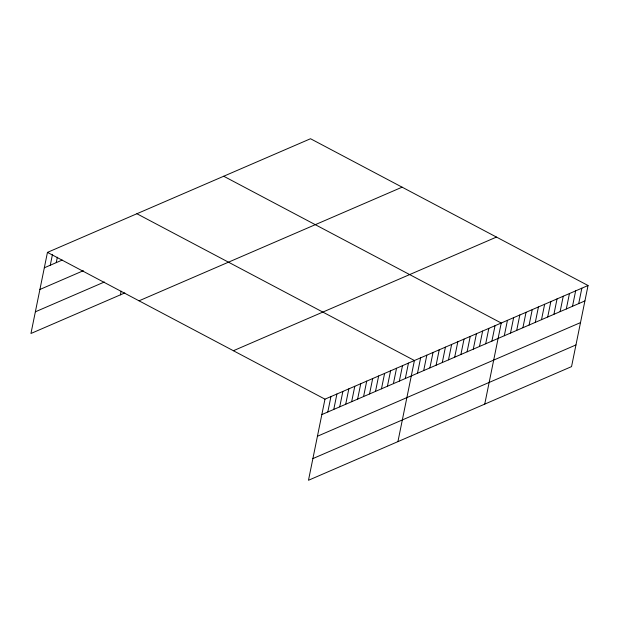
<?xml version="1.0" encoding="UTF-8"?>
<svg xmlns="http://www.w3.org/2000/svg" width="619" height="619" viewBox="0 0 619 619"><rect width="100%" height="100%" fill="white"/><g stroke="black" fill="none" stroke-linecap="round" stroke-linejoin="round"><path stroke-width="0.93" d="M588.05 285.514L324.975 399.162L308.479 480.267L571.546 366.618L588.05 285.514L310.521 138.733L47.454 252.382L30.95 333.486L124.821 292.934M50.278 265.218L52.491 254.339M56.244 262.642L57.35 257.202M120.395 294.845L121.131 291.232M327.807 411.999L330.941 396.586M333.773 409.422L336.906 394.009M339.73 406.845L342.864 391.432M345.696 404.269L348.83 388.856M351.662 401.692L354.795 386.279M357.62 399.116L360.753 383.703M363.585 396.539L366.719 381.126M369.543 393.963L372.684 378.549M375.509 391.386L378.642 375.981M381.474 388.809L384.608 373.404M387.432 386.233L390.574 370.827M393.398 383.656L396.531 368.251M399.363 381.087L402.497 365.674M405.321 378.511L408.463 363.098M397.924 441.626L414.421 360.521L136.892 213.741M417.492 373.249L420.626 357.844M423.69 370.572L426.824 355.167M429.888 367.895L433.029 352.482M436.093 365.218L439.227 349.805M442.291 362.541L445.425 347.127M448.496 359.856L451.63 344.45M454.694 357.178L457.828 341.773M460.892 354.501L464.033 339.088M467.097 351.824L470.231 336.411M473.295 349.147L476.429 333.734M479.501 346.462L482.634 331.057M485.698 343.785L488.832 328.372M491.904 341.108L495.038 325.695M484.739 404.122L501.235 323.017L223.707 176.237M504.299 335.746L507.441 320.34M510.505 333.068L513.638 317.663M516.703 330.391L519.836 314.978M522.908 327.714L526.042 312.301M529.106 325.037L532.239 309.624M535.303 322.352L538.445 306.947M541.509 319.675L544.643 304.269M547.707 316.998L550.84 301.585M553.912 314.32L557.046 298.907M560.11 311.643L563.244 296.23M566.315 308.958L569.449 293.553M572.513 306.281L575.647 290.868M578.711 303.604L581.852 288.191M44.313 267.795L62.202 260.065M39.902 289.475L83.348 270.704M35.36 311.806L104.363 282.001M139.035 300.819L402.11 187.17M233.394 350.725L496.469 237.077M321.841 414.575L584.916 300.927M317.431 436.248L580.506 322.6M312.889 458.586L575.956 344.938M47.454 252.382L324.975 399.162"/></g></svg>
